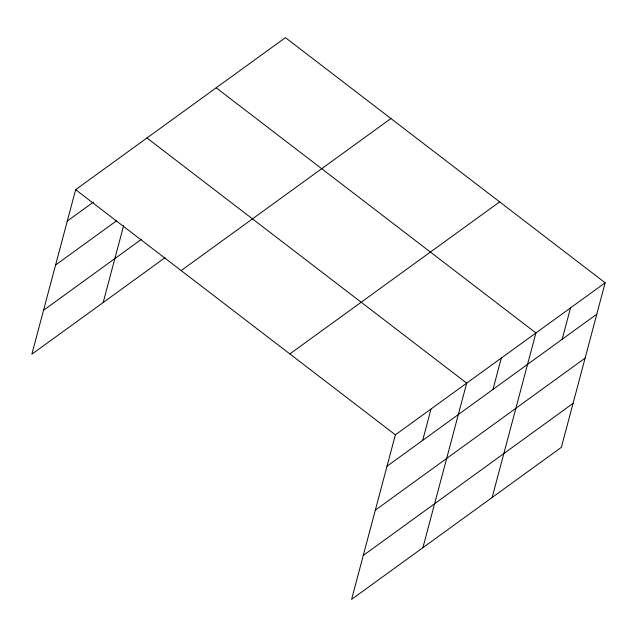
<?xml version="1.0" encoding="UTF-8"?>
<svg xmlns="http://www.w3.org/2000/svg" width="637" height="637" viewBox="0 0 637 637"><rect width="100%" height="100%" fill="white"/><g stroke="black" fill="none" stroke-linecap="round" stroke-linejoin="round"><path stroke-width="0.96" d="M605.15 282.788L395.37 434.832L351.584 599.369L561.364 447.325L605.15 282.788L285.416 37.631L75.636 189.675L31.85 354.212L165.158 257.595M103.178 302.519L123.65 225.57M422.681 440.366L431.034 408.978M422.912 547.677L466.69 383.132L146.956 137.974M492.958 389.438L501.311 358.05M492.138 497.505L535.924 332.96L216.182 87.802M562.184 339.258L570.537 307.87M67.283 221.063L93.432 202.104M55.586 265L116.611 220.776M43.539 310.275L141.43 239.329M181.147 270.574L390.927 118.53M289.859 353.925L499.639 201.881M387.017 466.22L596.797 314.176M375.328 510.157L585.108 358.113M363.281 555.432L573.061 403.388M75.636 189.675L395.37 434.832"/></g></svg>
